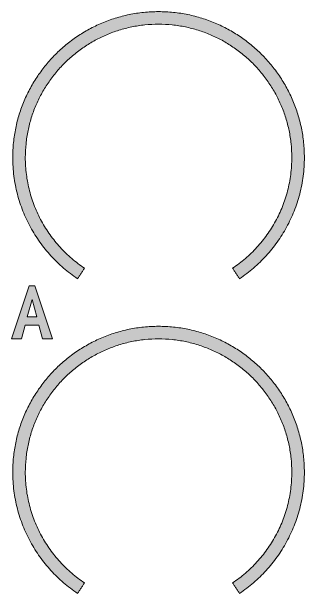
# Model space of a CAD drawing. Header units: inches. Extents: x 210 to 228, y 13 to 123.
# Drawn here: x 211.11 to 228.18, y 89.17 to 123.08 of the extents above; entities that cross this region are included whole.
import ezdxf

# ---------------------------------------------------------------- set-up
doc = ezdxf.new("R2010")
doc.units = ezdxf.units.IN
doc.header["$MEASUREMENT"] = 0
doc.layers.add('prints', color=7, linetype='Continuous')

# ---------------------------------------------------------------- blocks, each defined once
blk = doc.blocks.new('block 5')
at = {"layer": 'prints', "true_color": 0xffffff}
h = blk.add_hatch(color=7, dxfattribs=at)
h.dxf.hatch_style = 2
edge = h.paths.add_edge_path()
edge.add_spline(control_points=[(228.176, 96.238), (228.176, 96.531), (228.161, 96.82), (228.132, 97.106), (228.103, 97.391), (228.06, 97.673), (228.003, 97.949), (227.946, 98.225), (227.876, 98.497), (227.793, 98.763), (227.71, 99.029), (227.615, 99.289), (227.507, 99.543), (227.399, 99.798), (227.28, 100.045), (227.148, 100.286), (227.018, 100.527), (226.875, 100.761), (226.722, 100.987), (226.569, 101.213), (226.406, 101.432), (226.233, 101.642), (226.059, 101.852), (225.876, 102.053), (225.684, 102.245), (225.491, 102.438), (225.29, 102.621), (225.08, 102.794), (224.87, 102.968), (224.651, 103.131), (224.425, 103.284), (224.199, 103.437), (223.965, 103.579), (223.724, 103.71), (223.483, 103.841), (223.235, 103.961), (222.981, 104.069), (222.727, 104.176), (222.467, 104.272), (222.201, 104.355), (221.935, 104.438), (221.663, 104.508), (221.387, 104.565), (221.11, 104.621), (220.829, 104.665), (220.544, 104.694), (220.258, 104.723), (219.969, 104.738), (219.676, 104.738), (219.383, 104.738), (219.093, 104.723), (218.808, 104.694), (218.523, 104.665), (218.241, 104.621), (217.965, 104.565), (217.689, 104.508), (217.417, 104.438), (217.151, 104.355), (216.885, 104.272), (216.625, 104.176), (216.371, 104.069), (216.116, 103.961), (215.869, 103.841), (215.628, 103.71), (215.387, 103.579), (215.153, 103.437), (214.927, 103.284), (214.701, 103.131), (214.482, 102.968), (214.272, 102.794), (214.062, 102.621), (213.861, 102.438), (213.668, 102.245), (213.476, 102.053), (213.293, 101.852), (213.119, 101.642), (212.946, 101.432), (212.783, 101.213), (212.63, 100.987), (212.477, 100.761), (212.334, 100.527), (212.203, 100.286), (212.072, 100.045), (211.953, 99.798), (211.845, 99.543), (211.737, 99.289), (211.642, 99.029), (211.559, 98.763), (211.476, 98.497), (211.406, 98.225), (211.349, 97.949), (211.292, 97.673), (211.249, 97.391), (211.22, 97.106), (211.191, 96.82), (211.176, 96.531), (211.176, 96.238), (211.176, 96.054), (211.182, 95.872), (211.193, 95.691), (211.205, 95.51), (211.222, 95.33), (211.245, 95.153), (211.268, 94.975), (211.296, 94.799), (211.33, 94.625), (211.363, 94.451), (211.402, 94.278), (211.446, 94.108), (211.49, 93.938), (211.539, 93.77), (211.594, 93.604), (211.648, 93.438), (211.707, 93.274), (211.771, 93.113), (211.835, 92.952), (211.904, 92.793), (211.977, 92.637), (212.051, 92.48), (212.129, 92.327), (212.211, 92.176), (212.294, 92.025), (212.381, 91.877), (212.472, 91.731), (212.563, 91.586), (212.659, 91.444), (212.758, 91.305), (212.858, 91.165), (212.962, 91.029), (213.069, 90.897), (213.177, 90.764), (213.288, 90.634), (213.404, 90.508), (213.519, 90.382), (213.638, 90.26), (213.76, 90.141), (213.883, 90.022), (214.009, 89.907), (214.138, 89.795), (214.268, 89.684), (214.401, 89.576), (214.537, 89.473), (214.673, 89.369), (214.812, 89.269), (214.954, 89.174), (214.954, 89.174), (214.98, 89.212), (214.98, 89.212), (214.98, 89.212), (215.005, 89.25), (215.005, 89.25), (215.005, 89.25), (215.031, 89.288), (215.031, 89.288), (215.031, 89.288), (215.056, 89.326), (215.056, 89.326), (215.056, 89.326), (215.082, 89.364), (215.082, 89.364), (215.082, 89.364), (215.107, 89.402), (215.107, 89.402), (215.107, 89.402), (215.132, 89.44), (215.132, 89.44), (215.132, 89.44), (215.158, 89.478), (215.158, 89.478), (215.158, 89.478), (215.183, 89.517), (215.183, 89.517), (215.183, 89.517), (215.209, 89.555), (215.209, 89.555), (215.209, 89.555), (215.234, 89.593), (215.234, 89.593), (215.234, 89.593), (215.26, 89.631), (215.26, 89.631), (215.26, 89.631), (215.285, 89.669), (215.285, 89.669), (215.285, 89.669), (215.311, 89.707), (215.311, 89.707), (215.311, 89.707), (215.336, 89.745), (215.336, 89.745), (215.336, 89.745), (215.361, 89.783), (215.361, 89.783), (215.231, 89.87), (215.104, 89.961), (214.98, 90.056), (214.856, 90.15), (214.734, 90.249), (214.616, 90.351), (214.498, 90.452), (214.382, 90.558), (214.27, 90.666), (214.158, 90.775), (214.05, 90.887), (213.944, 91.002), (213.839, 91.117), (213.737, 91.236), (213.639, 91.357), (213.541, 91.478), (213.446, 91.603), (213.355, 91.73), (213.264, 91.857), (213.177, 91.987), (213.094, 92.12), (213.01, 92.252), (212.931, 92.388), (212.855, 92.526), (212.78, 92.664), (212.709, 92.804), (212.642, 92.947), (212.574, 93.09), (212.512, 93.235), (212.453, 93.382), (212.395, 93.53), (212.341, 93.679), (212.291, 93.831), (212.241, 93.983), (212.196, 94.136), (212.156, 94.292), (212.116, 94.447), (212.08, 94.605), (212.05, 94.764), (212.019, 94.923), (211.993, 95.084), (211.972, 95.246), (211.952, 95.409), (211.936, 95.573), (211.925, 95.738), (211.915, 95.903), (211.909, 96.07), (211.909, 96.238), (211.909, 96.506), (211.923, 96.77), (211.95, 97.031), (211.976, 97.292), (212.016, 97.549), (212.067, 97.801), (212.119, 98.054), (212.183, 98.302), (212.259, 98.545), (212.335, 98.788), (212.422, 99.026), (212.521, 99.258), (212.619, 99.49), (212.728, 99.717), (212.848, 99.937), (212.968, 100.157), (213.098, 100.371), (213.238, 100.577), (213.377, 100.784), (213.527, 100.983), (213.685, 101.175), (213.843, 101.367), (214.011, 101.551), (214.187, 101.727), (214.362, 101.903), (214.547, 102.07), (214.738, 102.229), (214.93, 102.387), (215.13, 102.536), (215.337, 102.676), (215.543, 102.816), (215.757, 102.946), (215.977, 103.066), (216.197, 103.185), (216.423, 103.295), (216.656, 103.393), (216.888, 103.491), (217.126, 103.579), (217.369, 103.655), (217.612, 103.73), (217.86, 103.794), (218.113, 103.846), (218.365, 103.898), (218.622, 103.938), (218.883, 103.964), (219.144, 103.991), (219.408, 104.004), (219.676, 104.004), (219.944, 104.004), (220.208, 103.991), (220.469, 103.964), (220.73, 103.938), (220.987, 103.898), (221.239, 103.846), (221.492, 103.794), (221.74, 103.73), (221.983, 103.655), (222.226, 103.579), (222.464, 103.491), (222.696, 103.393), (222.928, 103.295), (223.155, 103.185), (223.375, 103.066), (223.595, 102.946), (223.809, 102.816), (224.015, 102.676), (224.222, 102.536), (224.422, 102.387), (224.613, 102.229), (224.805, 102.07), (224.989, 101.903), (225.165, 101.727), (225.341, 101.551), (225.508, 101.367), (225.667, 101.175), (225.825, 100.983), (225.975, 100.784), (226.114, 100.577), (226.254, 100.371), (226.384, 100.157), (226.504, 99.937), (226.623, 99.717), (226.733, 99.49), (226.831, 99.258), (226.93, 99.026), (227.017, 98.788), (227.093, 98.545), (227.169, 98.302), (227.233, 98.054), (227.284, 97.801), (227.336, 97.549), (227.376, 97.292), (227.402, 97.031), (227.429, 96.77), (227.442, 96.506), (227.442, 96.238), (227.442, 96.07), (227.437, 95.903), (227.427, 95.738), (227.416, 95.573), (227.4, 95.409), (227.38, 95.246), (227.359, 95.084), (227.333, 94.923), (227.302, 94.764), (227.271, 94.605), (227.236, 94.447), (227.196, 94.292), (227.155, 94.136), (227.11, 93.983), (227.061, 93.831), (227.011, 93.679), (226.957, 93.53), (226.899, 93.382), (226.84, 93.235), (226.777, 93.09), (226.71, 92.947), (226.643, 92.804), (226.572, 92.664), (226.497, 92.526), (226.421, 92.388), (226.342, 92.252), (226.258, 92.12), (226.175, 91.987), (226.088, 91.857), (225.997, 91.73), (225.906, 91.603), (225.811, 91.478), (225.713, 91.357), (225.615, 91.236), (225.513, 91.117), (225.407, 91.002), (225.302, 90.887), (225.193, 90.775), (225.081, 90.666), (224.969, 90.558), (224.854, 90.452), (224.736, 90.351), (224.618, 90.249), (224.496, 90.15), (224.372, 90.056), (224.248, 89.961), (224.12, 89.87), (223.99, 89.783), (223.99, 89.783), (224.016, 89.745), (224.016, 89.745), (224.016, 89.745), (224.041, 89.707), (224.041, 89.707), (224.041, 89.707), (224.067, 89.669), (224.067, 89.669), (224.067, 89.669), (224.092, 89.631), (224.092, 89.631), (224.092, 89.631), (224.118, 89.593), (224.118, 89.593), (224.118, 89.593), (224.143, 89.555), (224.143, 89.555), (224.143, 89.555), (224.168, 89.517), (224.168, 89.517), (224.168, 89.517), (224.194, 89.478), (224.194, 89.478), (224.194, 89.478), (224.219, 89.44), (224.219, 89.44), (224.219, 89.44), (224.245, 89.402), (224.245, 89.402), (224.245, 89.402), (224.27, 89.364), (224.27, 89.364), (224.27, 89.364), (224.296, 89.326), (224.296, 89.326), (224.296, 89.326), (224.321, 89.288), (224.321, 89.288), (224.321, 89.288), (224.347, 89.25), (224.347, 89.25), (224.347, 89.25), (224.372, 89.212), (224.372, 89.212), (224.372, 89.212), (224.397, 89.174), (224.397, 89.174), (224.54, 89.269), (224.679, 89.369), (224.815, 89.473), (224.951, 89.576), (225.084, 89.684), (225.213, 89.795), (225.343, 89.907), (225.469, 90.022), (225.592, 90.141), (225.714, 90.26), (225.833, 90.382), (225.948, 90.508), (226.063, 90.634), (226.175, 90.764), (226.283, 90.897), (226.39, 91.029), (226.494, 91.165), (226.593, 91.305), (226.693, 91.444), (226.789, 91.586), (226.88, 91.731), (226.971, 91.877), (227.058, 92.025), (227.14, 92.176), (227.223, 92.327), (227.301, 92.48), (227.374, 92.637), (227.448, 92.793), (227.517, 92.952), (227.581, 93.113), (227.645, 93.274), (227.704, 93.438), (227.758, 93.604), (227.812, 93.77), (227.862, 93.938), (227.906, 94.108), (227.95, 94.278), (227.989, 94.451), (228.022, 94.625), (228.056, 94.799), (228.084, 94.975), (228.107, 95.153), (228.13, 95.33), (228.147, 95.51), (228.158, 95.691), (228.17, 95.872), (228.176, 96.054), (228.176, 96.238)], knot_values=[0, 0, 0, 0, 1, 1, 1, 2, 2, 2, 3, 3, 3, 4, 4, 4, 5, 5, 5, 6, 6, 6, 7, 7, 7, 8, 8, 8, 9, 9, 9, 10, 10, 10, 11, 11, 11, 12, 12, 12, 13, 13, 13, 14, 14, 14, 15, 15, 15, 16, 16, 16, 17, 17, 17, 18, 18, 18, 19, 19, 19, 20, 20, 20, 21, 21, 21, 22, 22, 22, 23, 23, 23, 24, 24, 24, 25, 25, 25, 26, 26, 26, 27, 27, 27, 28, 28, 28, 29, 29, 29, 30, 30, 30, 31, 31, 31, 32, 32, 32, 33, 33, 33, 34, 34, 34, 35, 35, 35, 36, 36, 36, 37, 37, 37, 38, 38, 38, 39, 39, 39, 40, 40, 40, 41, 41, 41, 42, 42, 42, 43, 43, 43, 44, 44, 44, 45, 45, 45, 46, 46, 46, 47, 47, 47, 48, 48, 48, 49, 49, 49, 50, 50, 50, 51, 51, 51, 52, 52, 52, 53, 53, 53, 54, 54, 54, 55, 55, 55, 56, 56, 56, 57, 57, 57, 58, 58, 58, 59, 59, 59, 60, 60, 60, 61, 61, 61, 62, 62, 62, 63, 63, 63, 64, 64, 64, 65, 65, 65, 66, 66, 66, 67, 67, 67, 68, 68, 68, 69, 69, 69, 70, 70, 70, 71, 71, 71, 72, 72, 72, 73, 73, 73, 74, 74, 74, 75, 75, 75, 76, 76, 76, 77, 77, 77, 78, 78, 78, 79, 79, 79, 80, 80, 80, 81, 81, 81, 82, 82, 82, 83, 83, 83, 84, 84, 84, 85, 85, 85, 86, 86, 86, 87, 87, 87, 88, 88, 88, 89, 89, 89, 90, 90, 90, 91, 91, 91, 92, 92, 92, 93, 93, 93, 94, 94, 94, 95, 95, 95, 96, 96, 96, 97, 97, 97, 98, 98, 98, 99, 99, 99, 100, 100, 100, 101, 101, 101, 102, 102, 102, 103, 103, 103, 104, 104, 104, 105, 105, 105, 106, 106, 106, 107, 107, 107, 108, 108, 108, 109, 109, 109, 110, 110, 110, 111, 111, 111, 112, 112, 112, 113, 113, 113, 114, 114, 114, 115, 115, 115, 116, 116, 116, 117, 117, 117, 118, 118, 118, 119, 119, 119, 120, 120, 120, 121, 121, 121, 122, 122, 122, 123, 123, 123, 124, 124, 124, 125, 125, 125, 126, 126, 126, 127, 127, 127, 128, 128, 128, 129, 129, 129, 130, 130, 130, 131, 131, 131, 132, 132, 132, 133, 133, 133, 134, 134, 134, 135, 135, 135, 136, 136, 136, 137, 137, 137, 138, 138, 138, 139, 139, 139, 140, 140, 140, 141, 141, 141, 142, 142, 142, 143, 143, 143, 144, 144, 144, 145, 145, 145, 146, 146, 146, 147, 147, 147, 148, 148, 148, 149, 149, 149, 150, 150, 150, 151, 151, 151, 152, 152, 152, 153, 153, 153, 154, 154, 154, 155, 155, 155, 156, 156, 156, 157, 157, 157, 158, 158, 158, 159, 159, 159, 160, 160, 160, 160], degree=3, periodic=1)
at = {"layer": 'prints', "lineweight": 0}
blk.add_open_spline([(228.176, 96.238), (228.176, 96.531), (228.161, 96.82), (228.132, 97.106), (228.103, 97.391), (228.06, 97.673), (228.003, 97.949), (227.946, 98.225), (227.876, 98.497), (227.793, 98.763), (227.71, 99.029), (227.615, 99.289), (227.507, 99.543), (227.399, 99.798), (227.28, 100.045), (227.148, 100.286), (227.018, 100.527), (226.875, 100.761), (226.722, 100.987), (226.569, 101.213), (226.406, 101.432), (226.233, 101.642), (226.059, 101.852), (225.876, 102.053), (225.684, 102.245), (225.491, 102.438), (225.29, 102.621), (225.08, 102.794), (224.87, 102.968), (224.651, 103.131), (224.425, 103.284), (224.199, 103.437), (223.965, 103.579), (223.724, 103.71), (223.483, 103.841), (223.235, 103.961), (222.981, 104.069), (222.727, 104.176), (222.467, 104.272), (222.201, 104.355), (221.935, 104.438), (221.663, 104.508), (221.387, 104.565), (221.11, 104.621), (220.829, 104.665), (220.544, 104.694), (220.258, 104.723), (219.969, 104.738), (219.676, 104.738), (219.383, 104.738), (219.093, 104.723), (218.808, 104.694), (218.523, 104.665), (218.241, 104.621), (217.965, 104.565), (217.689, 104.508), (217.417, 104.438), (217.151, 104.355), (216.885, 104.272), (216.625, 104.176), (216.371, 104.069), (216.116, 103.961), (215.869, 103.841), (215.628, 103.71), (215.387, 103.579), (215.153, 103.437), (214.927, 103.284), (214.701, 103.131), (214.482, 102.968), (214.272, 102.794), (214.062, 102.621), (213.861, 102.438), (213.668, 102.245), (213.476, 102.053), (213.293, 101.852), (213.119, 101.642), (212.946, 101.432), (212.783, 101.213), (212.63, 100.987), (212.477, 100.761), (212.334, 100.527), (212.203, 100.286), (212.072, 100.045), (211.953, 99.798), (211.845, 99.543), (211.737, 99.289), (211.642, 99.029), (211.559, 98.763), (211.476, 98.497), (211.406, 98.225), (211.349, 97.949), (211.292, 97.673), (211.249, 97.391), (211.22, 97.106), (211.191, 96.82), (211.176, 96.531), (211.176, 96.238), (211.176, 96.054), (211.182, 95.872), (211.193, 95.691), (211.205, 95.51), (211.222, 95.33), (211.245, 95.153), (211.268, 94.975), (211.296, 94.799), (211.33, 94.625), (211.363, 94.451), (211.402, 94.278), (211.446, 94.108), (211.49, 93.938), (211.539, 93.77), (211.594, 93.604), (211.648, 93.438), (211.707, 93.274), (211.771, 93.113), (211.835, 92.952), (211.904, 92.793), (211.977, 92.637), (212.051, 92.48), (212.129, 92.327), (212.211, 92.176), (212.294, 92.025), (212.381, 91.877), (212.472, 91.731), (212.563, 91.586), (212.659, 91.444), (212.758, 91.305), (212.858, 91.165), (212.962, 91.029), (213.069, 90.897), (213.177, 90.764), (213.288, 90.634), (213.404, 90.508), (213.519, 90.382), (213.638, 90.26), (213.76, 90.141), (213.883, 90.022), (214.009, 89.907), (214.138, 89.795), (214.268, 89.684), (214.401, 89.576), (214.537, 89.473), (214.673, 89.369), (214.812, 89.269), (214.954, 89.174), (214.954, 89.174), (214.98, 89.212), (214.98, 89.212), (214.98, 89.212), (215.005, 89.25), (215.005, 89.25), (215.005, 89.25), (215.031, 89.288), (215.031, 89.288), (215.031, 89.288), (215.056, 89.326), (215.056, 89.326), (215.056, 89.326), (215.082, 89.364), (215.082, 89.364), (215.082, 89.364), (215.107, 89.402), (215.107, 89.402), (215.107, 89.402), (215.132, 89.44), (215.132, 89.44), (215.132, 89.44), (215.158, 89.478), (215.158, 89.478), (215.158, 89.478), (215.183, 89.517), (215.183, 89.517), (215.183, 89.517), (215.209, 89.555), (215.209, 89.555), (215.209, 89.555), (215.234, 89.593), (215.234, 89.593), (215.234, 89.593), (215.26, 89.631), (215.26, 89.631), (215.26, 89.631), (215.285, 89.669), (215.285, 89.669), (215.285, 89.669), (215.311, 89.707), (215.311, 89.707), (215.311, 89.707), (215.336, 89.745), (215.336, 89.745), (215.336, 89.745), (215.361, 89.783), (215.361, 89.783), (215.231, 89.87), (215.104, 89.961), (214.98, 90.056), (214.856, 90.15), (214.734, 90.249), (214.616, 90.351), (214.498, 90.452), (214.382, 90.558), (214.27, 90.666), (214.158, 90.775), (214.05, 90.887), (213.944, 91.002), (213.839, 91.117), (213.737, 91.236), (213.639, 91.357), (213.541, 91.478), (213.446, 91.603), (213.355, 91.73), (213.264, 91.857), (213.177, 91.987), (213.094, 92.12), (213.01, 92.252), (212.931, 92.388), (212.855, 92.526), (212.78, 92.664), (212.709, 92.804), (212.642, 92.947), (212.574, 93.09), (212.512, 93.235), (212.453, 93.382), (212.395, 93.53), (212.341, 93.679), (212.291, 93.831), (212.241, 93.983), (212.196, 94.136), (212.156, 94.292), (212.116, 94.447), (212.08, 94.605), (212.05, 94.764), (212.019, 94.923), (211.993, 95.084), (211.972, 95.246), (211.952, 95.409), (211.936, 95.573), (211.925, 95.738), (211.915, 95.903), (211.909, 96.07), (211.909, 96.238), (211.909, 96.506), (211.923, 96.77), (211.95, 97.031), (211.976, 97.292), (212.016, 97.549), (212.067, 97.801), (212.119, 98.054), (212.183, 98.302), (212.259, 98.545), (212.335, 98.788), (212.422, 99.026), (212.521, 99.258), (212.619, 99.49), (212.728, 99.717), (212.848, 99.937), (212.968, 100.157), (213.098, 100.371), (213.238, 100.577), (213.377, 100.784), (213.527, 100.983), (213.685, 101.175), (213.843, 101.367), (214.011, 101.551), (214.187, 101.727), (214.362, 101.903), (214.547, 102.07), (214.738, 102.229), (214.93, 102.387), (215.13, 102.536), (215.337, 102.676), (215.543, 102.816), (215.757, 102.946), (215.977, 103.066), (216.197, 103.185), (216.423, 103.295), (216.656, 103.393), (216.888, 103.491), (217.126, 103.579), (217.369, 103.655), (217.612, 103.73), (217.86, 103.794), (218.113, 103.846), (218.365, 103.898), (218.622, 103.938), (218.883, 103.964), (219.144, 103.991), (219.408, 104.004), (219.676, 104.004), (219.944, 104.004), (220.208, 103.991), (220.469, 103.964), (220.73, 103.938), (220.987, 103.898), (221.239, 103.846), (221.492, 103.794), (221.74, 103.73), (221.983, 103.655), (222.226, 103.579), (222.464, 103.491), (222.696, 103.393), (222.928, 103.295), (223.155, 103.185), (223.375, 103.066), (223.595, 102.946), (223.809, 102.816), (224.015, 102.676), (224.222, 102.536), (224.422, 102.387), (224.613, 102.229), (224.805, 102.07), (224.989, 101.903), (225.165, 101.727), (225.341, 101.551), (225.508, 101.367), (225.667, 101.175), (225.825, 100.983), (225.975, 100.784), (226.114, 100.577), (226.254, 100.371), (226.384, 100.157), (226.504, 99.937), (226.623, 99.717), (226.733, 99.49), (226.831, 99.258), (226.93, 99.026), (227.017, 98.788), (227.093, 98.545), (227.169, 98.302), (227.233, 98.054), (227.284, 97.801), (227.336, 97.549), (227.376, 97.292), (227.402, 97.031), (227.429, 96.77), (227.442, 96.506), (227.442, 96.238), (227.442, 96.07), (227.437, 95.903), (227.427, 95.738), (227.416, 95.573), (227.4, 95.409), (227.38, 95.246), (227.359, 95.084), (227.333, 94.923), (227.302, 94.764), (227.271, 94.605), (227.236, 94.447), (227.196, 94.292), (227.155, 94.136), (227.11, 93.983), (227.061, 93.831), (227.011, 93.679), (226.957, 93.53), (226.899, 93.382), (226.84, 93.235), (226.777, 93.09), (226.71, 92.947), (226.643, 92.804), (226.572, 92.664), (226.497, 92.526), (226.421, 92.388), (226.342, 92.252), (226.258, 92.12), (226.175, 91.987), (226.088, 91.857), (225.997, 91.73), (225.906, 91.603), (225.811, 91.478), (225.713, 91.357), (225.615, 91.236), (225.513, 91.117), (225.407, 91.002), (225.302, 90.887), (225.193, 90.775), (225.081, 90.666), (224.969, 90.558), (224.854, 90.452), (224.736, 90.351), (224.618, 90.249), (224.496, 90.15), (224.372, 90.056), (224.248, 89.961), (224.12, 89.87), (223.99, 89.783), (223.99, 89.783), (224.016, 89.745), (224.016, 89.745), (224.016, 89.745), (224.041, 89.707), (224.041, 89.707), (224.041, 89.707), (224.067, 89.669), (224.067, 89.669), (224.067, 89.669), (224.092, 89.631), (224.092, 89.631), (224.092, 89.631), (224.118, 89.593), (224.118, 89.593), (224.118, 89.593), (224.143, 89.555), (224.143, 89.555), (224.143, 89.555), (224.168, 89.517), (224.168, 89.517), (224.168, 89.517), (224.194, 89.478), (224.194, 89.478), (224.194, 89.478), (224.219, 89.44), (224.219, 89.44), (224.219, 89.44), (224.245, 89.402), (224.245, 89.402), (224.245, 89.402), (224.27, 89.364), (224.27, 89.364), (224.27, 89.364), (224.296, 89.326), (224.296, 89.326), (224.296, 89.326), (224.321, 89.288), (224.321, 89.288), (224.321, 89.288), (224.347, 89.25), (224.347, 89.25), (224.347, 89.25), (224.372, 89.212), (224.372, 89.212), (224.372, 89.212), (224.397, 89.174), (224.397, 89.174), (224.54, 89.269), (224.679, 89.369), (224.815, 89.473), (224.951, 89.576), (225.084, 89.684), (225.213, 89.795), (225.343, 89.907), (225.469, 90.022), (225.592, 90.141), (225.714, 90.26), (225.833, 90.382), (225.948, 90.508), (226.063, 90.634), (226.175, 90.764), (226.283, 90.897), (226.39, 91.029), (226.494, 91.165), (226.593, 91.305), (226.693, 91.444), (226.789, 91.586), (226.88, 91.731), (226.971, 91.877), (227.058, 92.025), (227.14, 92.176), (227.223, 92.327), (227.301, 92.48), (227.374, 92.637), (227.448, 92.793), (227.517, 92.952), (227.581, 93.113), (227.645, 93.274), (227.704, 93.438), (227.758, 93.604), (227.812, 93.77), (227.862, 93.938), (227.906, 94.108), (227.95, 94.278), (227.989, 94.451), (228.022, 94.625), (228.056, 94.799), (228.084, 94.975), (228.107, 95.153), (228.13, 95.33), (228.147, 95.51), (228.158, 95.691), (228.17, 95.872), (228.176, 96.054), (228.176, 96.238)], degree=3, knots=[0, 0, 0, 0, 1, 1, 1, 2, 2, 2, 3, 3, 3, 4, 4, 4, 5, 5, 5, 6, 6, 6, 7, 7, 7, 8, 8, 8, 9, 9, 9, 10, 10, 10, 11, 11, 11, 12, 12, 12, 13, 13, 13, 14, 14, 14, 15, 15, 15, 16, 16, 16, 17, 17, 17, 18, 18, 18, 19, 19, 19, 20, 20, 20, 21, 21, 21, 22, 22, 22, 23, 23, 23, 24, 24, 24, 25, 25, 25, 26, 26, 26, 27, 27, 27, 28, 28, 28, 29, 29, 29, 30, 30, 30, 31, 31, 31, 32, 32, 32, 33, 33, 33, 34, 34, 34, 35, 35, 35, 36, 36, 36, 37, 37, 37, 38, 38, 38, 39, 39, 39, 40, 40, 40, 41, 41, 41, 42, 42, 42, 43, 43, 43, 44, 44, 44, 45, 45, 45, 46, 46, 46, 47, 47, 47, 48, 48, 48, 49, 49, 49, 50, 50, 50, 51, 51, 51, 52, 52, 52, 53, 53, 53, 54, 54, 54, 55, 55, 55, 56, 56, 56, 57, 57, 57, 58, 58, 58, 59, 59, 59, 60, 60, 60, 61, 61, 61, 62, 62, 62, 63, 63, 63, 64, 64, 64, 65, 65, 65, 66, 66, 66, 67, 67, 67, 68, 68, 68, 69, 69, 69, 70, 70, 70, 71, 71, 71, 72, 72, 72, 73, 73, 73, 74, 74, 74, 75, 75, 75, 76, 76, 76, 77, 77, 77, 78, 78, 78, 79, 79, 79, 80, 80, 80, 81, 81, 81, 82, 82, 82, 83, 83, 83, 84, 84, 84, 85, 85, 85, 86, 86, 86, 87, 87, 87, 88, 88, 88, 89, 89, 89, 90, 90, 90, 91, 91, 91, 92, 92, 92, 93, 93, 93, 94, 94, 94, 95, 95, 95, 96, 96, 96, 97, 97, 97, 98, 98, 98, 99, 99, 99, 100, 100, 100, 101, 101, 101, 102, 102, 102, 103, 103, 103, 104, 104, 104, 105, 105, 105, 106, 106, 106, 107, 107, 107, 108, 108, 108, 109, 109, 109, 110, 110, 110, 111, 111, 111, 112, 112, 112, 113, 113, 113, 114, 114, 114, 115, 115, 115, 116, 116, 116, 117, 117, 117, 118, 118, 118, 119, 119, 119, 120, 120, 120, 121, 121, 121, 122, 122, 122, 123, 123, 123, 124, 124, 124, 125, 125, 125, 126, 126, 126, 127, 127, 127, 128, 128, 128, 129, 129, 129, 130, 130, 130, 131, 131, 131, 132, 132, 132, 133, 133, 133, 134, 134, 134, 135, 135, 135, 136, 136, 136, 137, 137, 137, 138, 138, 138, 139, 139, 139, 140, 140, 140, 141, 141, 141, 142, 142, 142, 143, 143, 143, 144, 144, 144, 145, 145, 145, 146, 146, 146, 147, 147, 147, 148, 148, 148, 149, 149, 149, 150, 150, 150, 151, 151, 151, 152, 152, 152, 153, 153, 153, 154, 154, 154, 155, 155, 155, 156, 156, 156, 157, 157, 157, 158, 158, 158, 159, 159, 159, 160, 160, 160, 160], dxfattribs=at)
blk = doc.blocks.new('block 6')
at = {"layer": 'prints', "true_color": 0xffffff}
h = blk.add_hatch(color=7, dxfattribs=at)
h.dxf.hatch_style = 2
edge = h.paths.add_edge_path()
edge.add_spline(control_points=[(228.176, 114.578), (228.176, 114.871), (228.161, 115.16), (228.132, 115.446), (228.103, 115.731), (228.06, 116.012), (228.003, 116.289), (227.946, 116.565), (227.876, 116.837), (227.793, 117.103), (227.71, 117.369), (227.615, 117.629), (227.507, 117.883), (227.399, 118.137), (227.28, 118.385), (227.148, 118.626), (227.018, 118.867), (226.875, 119.101), (226.722, 119.327), (226.569, 119.553), (226.406, 119.771), (226.233, 119.981), (226.059, 120.191), (225.876, 120.393), (225.684, 120.585), (225.491, 120.778), (225.29, 120.961), (225.08, 121.134), (224.87, 121.308), (224.651, 121.471), (224.425, 121.624), (224.199, 121.777), (223.965, 121.919), (223.724, 122.05), (223.483, 122.181), (223.235, 122.301), (222.981, 122.409), (222.727, 122.516), (222.467, 122.612), (222.201, 122.695), (221.935, 122.778), (221.663, 122.848), (221.387, 122.905), (221.11, 122.961), (220.829, 123.005), (220.544, 123.034), (220.258, 123.063), (219.969, 123.078), (219.676, 123.078), (219.383, 123.078), (219.093, 123.063), (218.808, 123.034), (218.523, 123.005), (218.241, 122.961), (217.965, 122.905), (217.689, 122.848), (217.417, 122.778), (217.151, 122.695), (216.885, 122.612), (216.625, 122.516), (216.371, 122.409), (216.116, 122.301), (215.869, 122.181), (215.628, 122.05), (215.387, 121.919), (215.153, 121.777), (214.927, 121.624), (214.701, 121.471), (214.482, 121.308), (214.272, 121.134), (214.062, 120.961), (213.861, 120.778), (213.668, 120.585), (213.476, 120.393), (213.293, 120.191), (213.119, 119.981), (212.946, 119.771), (212.783, 119.553), (212.63, 119.327), (212.477, 119.101), (212.334, 118.867), (212.203, 118.626), (212.072, 118.385), (211.953, 118.137), (211.845, 117.883), (211.737, 117.629), (211.642, 117.369), (211.559, 117.103), (211.476, 116.837), (211.406, 116.565), (211.349, 116.289), (211.292, 116.012), (211.249, 115.731), (211.22, 115.446), (211.191, 115.16), (211.176, 114.871), (211.176, 114.578), (211.176, 114.394), (211.182, 114.212), (211.193, 114.031), (211.205, 113.85), (211.222, 113.67), (211.245, 113.493), (211.268, 113.315), (211.296, 113.139), (211.33, 112.965), (211.363, 112.791), (211.402, 112.618), (211.446, 112.448), (211.49, 112.278), (211.539, 112.11), (211.594, 111.944), (211.648, 111.778), (211.707, 111.614), (211.771, 111.453), (211.835, 111.292), (211.904, 111.133), (211.977, 110.976), (212.051, 110.82), (212.129, 110.666), (212.211, 110.515), (212.294, 110.365), (212.381, 110.216), (212.472, 110.071), (212.563, 109.926), (212.659, 109.784), (212.758, 109.644), (212.858, 109.505), (212.962, 109.369), (213.069, 109.236), (213.177, 109.104), (213.288, 108.974), (213.404, 108.848), (213.519, 108.722), (213.638, 108.599), (213.76, 108.481), (213.883, 108.362), (214.009, 108.246), (214.138, 108.135), (214.268, 108.024), (214.401, 107.916), (214.537, 107.812), (214.673, 107.709), (214.812, 107.609), (214.954, 107.514), (214.954, 107.514), (214.98, 107.552), (214.98, 107.552), (214.98, 107.552), (215.005, 107.59), (215.005, 107.59), (215.005, 107.59), (215.031, 107.628), (215.031, 107.628), (215.031, 107.628), (215.056, 107.666), (215.056, 107.666), (215.056, 107.666), (215.082, 107.704), (215.082, 107.704), (215.082, 107.704), (215.107, 107.742), (215.107, 107.742), (215.107, 107.742), (215.132, 107.78), (215.132, 107.78), (215.132, 107.78), (215.158, 107.818), (215.158, 107.818), (215.158, 107.818), (215.183, 107.856), (215.183, 107.856), (215.183, 107.856), (215.209, 107.894), (215.209, 107.894), (215.209, 107.894), (215.234, 107.932), (215.234, 107.932), (215.234, 107.932), (215.26, 107.971), (215.26, 107.971), (215.26, 107.971), (215.285, 108.009), (215.285, 108.009), (215.285, 108.009), (215.311, 108.047), (215.311, 108.047), (215.311, 108.047), (215.336, 108.085), (215.336, 108.085), (215.336, 108.085), (215.361, 108.123), (215.361, 108.123), (215.231, 108.21), (215.104, 108.301), (214.98, 108.396), (214.856, 108.49), (214.734, 108.589), (214.616, 108.69), (214.498, 108.792), (214.382, 108.898), (214.27, 109.006), (214.158, 109.115), (214.05, 109.227), (213.944, 109.342), (213.839, 109.457), (213.737, 109.575), (213.639, 109.697), (213.541, 109.818), (213.446, 109.942), (213.355, 110.07), (213.264, 110.197), (213.177, 110.327), (213.094, 110.46), (213.01, 110.592), (212.931, 110.728), (212.855, 110.866), (212.78, 111.004), (212.709, 111.144), (212.642, 111.287), (212.574, 111.43), (212.512, 111.575), (212.453, 111.722), (212.395, 111.87), (212.341, 112.019), (212.291, 112.171), (212.241, 112.323), (212.196, 112.476), (212.156, 112.632), (212.116, 112.787), (212.08, 112.945), (212.05, 113.104), (212.019, 113.263), (211.993, 113.424), (211.972, 113.586), (211.952, 113.749), (211.936, 113.913), (211.925, 114.078), (211.915, 114.243), (211.909, 114.41), (211.909, 114.578), (211.909, 114.846), (211.923, 115.11), (211.95, 115.371), (211.976, 115.632), (212.016, 115.889), (212.067, 116.141), (212.119, 116.394), (212.183, 116.642), (212.259, 116.885), (212.335, 117.128), (212.422, 117.366), (212.521, 117.598), (212.619, 117.83), (212.728, 118.057), (212.848, 118.277), (212.968, 118.497), (213.098, 118.71), (213.238, 118.917), (213.377, 119.124), (213.527, 119.323), (213.685, 119.515), (213.843, 119.707), (214.011, 119.891), (214.187, 120.067), (214.362, 120.243), (214.547, 120.41), (214.738, 120.569), (214.93, 120.727), (215.13, 120.876), (215.337, 121.016), (215.543, 121.156), (215.757, 121.286), (215.977, 121.405), (216.197, 121.525), (216.423, 121.634), (216.656, 121.733), (216.888, 121.831), (217.126, 121.919), (217.369, 121.994), (217.612, 122.07), (217.86, 122.134), (218.113, 122.186), (218.365, 122.238), (218.622, 122.277), (218.883, 122.304), (219.144, 122.331), (219.408, 122.344), (219.676, 122.344), (219.944, 122.344), (220.208, 122.331), (220.469, 122.304), (220.73, 122.277), (220.987, 122.238), (221.239, 122.186), (221.492, 122.134), (221.74, 122.07), (221.983, 121.994), (222.226, 121.919), (222.464, 121.831), (222.696, 121.733), (222.928, 121.634), (223.155, 121.525), (223.375, 121.405), (223.595, 121.286), (223.809, 121.156), (224.015, 121.016), (224.222, 120.876), (224.422, 120.727), (224.613, 120.569), (224.805, 120.41), (224.989, 120.243), (225.165, 120.067), (225.341, 119.891), (225.508, 119.707), (225.667, 119.515), (225.825, 119.323), (225.975, 119.124), (226.114, 118.917), (226.254, 118.71), (226.384, 118.497), (226.504, 118.277), (226.623, 118.057), (226.733, 117.83), (226.831, 117.598), (226.93, 117.366), (227.017, 117.128), (227.093, 116.885), (227.169, 116.642), (227.233, 116.394), (227.284, 116.141), (227.336, 115.889), (227.376, 115.632), (227.402, 115.371), (227.429, 115.11), (227.442, 114.846), (227.442, 114.578), (227.442, 114.41), (227.437, 114.243), (227.427, 114.078), (227.416, 113.913), (227.4, 113.749), (227.38, 113.586), (227.359, 113.424), (227.333, 113.263), (227.302, 113.104), (227.271, 112.945), (227.236, 112.787), (227.196, 112.632), (227.155, 112.476), (227.11, 112.323), (227.061, 112.171), (227.011, 112.019), (226.957, 111.87), (226.899, 111.722), (226.84, 111.575), (226.777, 111.43), (226.71, 111.287), (226.643, 111.144), (226.572, 111.004), (226.497, 110.866), (226.421, 110.728), (226.342, 110.592), (226.258, 110.46), (226.175, 110.327), (226.088, 110.197), (225.997, 110.07), (225.906, 109.942), (225.811, 109.818), (225.713, 109.697), (225.615, 109.575), (225.513, 109.457), (225.407, 109.342), (225.302, 109.227), (225.193, 109.115), (225.081, 109.006), (224.969, 108.898), (224.854, 108.792), (224.736, 108.69), (224.618, 108.589), (224.496, 108.49), (224.372, 108.396), (224.248, 108.301), (224.12, 108.21), (223.99, 108.123), (223.99, 108.123), (224.016, 108.085), (224.016, 108.085), (224.016, 108.085), (224.041, 108.047), (224.041, 108.047), (224.041, 108.047), (224.067, 108.009), (224.067, 108.009), (224.067, 108.009), (224.092, 107.97), (224.092, 107.97), (224.092, 107.97), (224.118, 107.932), (224.118, 107.932), (224.118, 107.932), (224.143, 107.894), (224.143, 107.894), (224.143, 107.894), (224.168, 107.856), (224.168, 107.856), (224.168, 107.856), (224.194, 107.818), (224.194, 107.818), (224.194, 107.818), (224.219, 107.78), (224.219, 107.78), (224.219, 107.78), (224.245, 107.742), (224.245, 107.742), (224.245, 107.742), (224.27, 107.704), (224.27, 107.704), (224.27, 107.704), (224.296, 107.666), (224.296, 107.666), (224.296, 107.666), (224.321, 107.628), (224.321, 107.628), (224.321, 107.628), (224.347, 107.59), (224.347, 107.59), (224.347, 107.59), (224.372, 107.552), (224.372, 107.552), (224.372, 107.552), (224.397, 107.514), (224.397, 107.514), (224.54, 107.609), (224.679, 107.709), (224.815, 107.812), (224.951, 107.916), (225.084, 108.024), (225.213, 108.135), (225.343, 108.246), (225.469, 108.362), (225.592, 108.481), (225.714, 108.599), (225.833, 108.722), (225.948, 108.848), (226.063, 108.974), (226.175, 109.104), (226.283, 109.236), (226.39, 109.369), (226.494, 109.505), (226.593, 109.644), (226.693, 109.784), (226.789, 109.926), (226.88, 110.071), (226.971, 110.216), (227.058, 110.365), (227.14, 110.515), (227.223, 110.666), (227.301, 110.82), (227.374, 110.976), (227.448, 111.133), (227.517, 111.292), (227.581, 111.453), (227.645, 111.614), (227.704, 111.778), (227.758, 111.944), (227.812, 112.11), (227.862, 112.278), (227.906, 112.448), (227.95, 112.618), (227.989, 112.791), (228.022, 112.965), (228.056, 113.139), (228.084, 113.315), (228.107, 113.493), (228.13, 113.67), (228.147, 113.85), (228.158, 114.031), (228.17, 114.212), (228.176, 114.394), (228.176, 114.578)], knot_values=[0, 0, 0, 0, 1, 1, 1, 2, 2, 2, 3, 3, 3, 4, 4, 4, 5, 5, 5, 6, 6, 6, 7, 7, 7, 8, 8, 8, 9, 9, 9, 10, 10, 10, 11, 11, 11, 12, 12, 12, 13, 13, 13, 14, 14, 14, 15, 15, 15, 16, 16, 16, 17, 17, 17, 18, 18, 18, 19, 19, 19, 20, 20, 20, 21, 21, 21, 22, 22, 22, 23, 23, 23, 24, 24, 24, 25, 25, 25, 26, 26, 26, 27, 27, 27, 28, 28, 28, 29, 29, 29, 30, 30, 30, 31, 31, 31, 32, 32, 32, 33, 33, 33, 34, 34, 34, 35, 35, 35, 36, 36, 36, 37, 37, 37, 38, 38, 38, 39, 39, 39, 40, 40, 40, 41, 41, 41, 42, 42, 42, 43, 43, 43, 44, 44, 44, 45, 45, 45, 46, 46, 46, 47, 47, 47, 48, 48, 48, 49, 49, 49, 50, 50, 50, 51, 51, 51, 52, 52, 52, 53, 53, 53, 54, 54, 54, 55, 55, 55, 56, 56, 56, 57, 57, 57, 58, 58, 58, 59, 59, 59, 60, 60, 60, 61, 61, 61, 62, 62, 62, 63, 63, 63, 64, 64, 64, 65, 65, 65, 66, 66, 66, 67, 67, 67, 68, 68, 68, 69, 69, 69, 70, 70, 70, 71, 71, 71, 72, 72, 72, 73, 73, 73, 74, 74, 74, 75, 75, 75, 76, 76, 76, 77, 77, 77, 78, 78, 78, 79, 79, 79, 80, 80, 80, 81, 81, 81, 82, 82, 82, 83, 83, 83, 84, 84, 84, 85, 85, 85, 86, 86, 86, 87, 87, 87, 88, 88, 88, 89, 89, 89, 90, 90, 90, 91, 91, 91, 92, 92, 92, 93, 93, 93, 94, 94, 94, 95, 95, 95, 96, 96, 96, 97, 97, 97, 98, 98, 98, 99, 99, 99, 100, 100, 100, 101, 101, 101, 102, 102, 102, 103, 103, 103, 104, 104, 104, 105, 105, 105, 106, 106, 106, 107, 107, 107, 108, 108, 108, 109, 109, 109, 110, 110, 110, 111, 111, 111, 112, 112, 112, 113, 113, 113, 114, 114, 114, 115, 115, 115, 116, 116, 116, 117, 117, 117, 118, 118, 118, 119, 119, 119, 120, 120, 120, 121, 121, 121, 122, 122, 122, 123, 123, 123, 124, 124, 124, 125, 125, 125, 126, 126, 126, 127, 127, 127, 128, 128, 128, 129, 129, 129, 130, 130, 130, 131, 131, 131, 132, 132, 132, 133, 133, 133, 134, 134, 134, 135, 135, 135, 136, 136, 136, 137, 137, 137, 138, 138, 138, 139, 139, 139, 140, 140, 140, 141, 141, 141, 142, 142, 142, 143, 143, 143, 144, 144, 144, 145, 145, 145, 146, 146, 146, 147, 147, 147, 148, 148, 148, 149, 149, 149, 150, 150, 150, 151, 151, 151, 152, 152, 152, 153, 153, 153, 154, 154, 154, 155, 155, 155, 156, 156, 156, 157, 157, 157, 158, 158, 158, 159, 159, 159, 160, 160, 160, 160], degree=3, periodic=1)
at = {"layer": 'prints', "lineweight": 0}
blk.add_open_spline([(228.176, 114.578), (228.176, 114.871), (228.161, 115.16), (228.132, 115.446), (228.103, 115.731), (228.06, 116.012), (228.003, 116.289), (227.946, 116.565), (227.876, 116.837), (227.793, 117.103), (227.71, 117.369), (227.615, 117.629), (227.507, 117.883), (227.399, 118.137), (227.28, 118.385), (227.148, 118.626), (227.018, 118.867), (226.875, 119.101), (226.722, 119.327), (226.569, 119.553), (226.406, 119.771), (226.233, 119.981), (226.059, 120.191), (225.876, 120.393), (225.684, 120.585), (225.491, 120.778), (225.29, 120.961), (225.08, 121.134), (224.87, 121.308), (224.651, 121.471), (224.425, 121.624), (224.199, 121.777), (223.965, 121.919), (223.724, 122.05), (223.483, 122.181), (223.235, 122.301), (222.981, 122.409), (222.727, 122.516), (222.467, 122.612), (222.201, 122.695), (221.935, 122.778), (221.663, 122.848), (221.387, 122.905), (221.11, 122.961), (220.829, 123.005), (220.544, 123.034), (220.258, 123.063), (219.969, 123.078), (219.676, 123.078), (219.383, 123.078), (219.093, 123.063), (218.808, 123.034), (218.523, 123.005), (218.241, 122.961), (217.965, 122.905), (217.689, 122.848), (217.417, 122.778), (217.151, 122.695), (216.885, 122.612), (216.625, 122.516), (216.371, 122.409), (216.116, 122.301), (215.869, 122.181), (215.628, 122.05), (215.387, 121.919), (215.153, 121.777), (214.927, 121.624), (214.701, 121.471), (214.482, 121.308), (214.272, 121.134), (214.062, 120.961), (213.861, 120.778), (213.668, 120.585), (213.476, 120.393), (213.293, 120.191), (213.119, 119.981), (212.946, 119.771), (212.783, 119.553), (212.63, 119.327), (212.477, 119.101), (212.334, 118.867), (212.203, 118.626), (212.072, 118.385), (211.953, 118.137), (211.845, 117.883), (211.737, 117.629), (211.642, 117.369), (211.559, 117.103), (211.476, 116.837), (211.406, 116.565), (211.349, 116.289), (211.292, 116.012), (211.249, 115.731), (211.22, 115.446), (211.191, 115.16), (211.176, 114.871), (211.176, 114.578), (211.176, 114.394), (211.182, 114.212), (211.193, 114.031), (211.205, 113.85), (211.222, 113.67), (211.245, 113.493), (211.268, 113.315), (211.296, 113.139), (211.33, 112.965), (211.363, 112.791), (211.402, 112.618), (211.446, 112.448), (211.49, 112.278), (211.539, 112.11), (211.594, 111.944), (211.648, 111.778), (211.707, 111.614), (211.771, 111.453), (211.835, 111.292), (211.904, 111.133), (211.977, 110.976), (212.051, 110.82), (212.129, 110.666), (212.211, 110.515), (212.294, 110.365), (212.381, 110.216), (212.472, 110.071), (212.563, 109.926), (212.659, 109.784), (212.758, 109.644), (212.858, 109.505), (212.962, 109.369), (213.069, 109.236), (213.177, 109.104), (213.288, 108.974), (213.404, 108.848), (213.519, 108.722), (213.638, 108.599), (213.76, 108.481), (213.883, 108.362), (214.009, 108.246), (214.138, 108.135), (214.268, 108.024), (214.401, 107.916), (214.537, 107.812), (214.673, 107.709), (214.812, 107.609), (214.954, 107.514), (214.954, 107.514), (214.98, 107.552), (214.98, 107.552), (214.98, 107.552), (215.005, 107.59), (215.005, 107.59), (215.005, 107.59), (215.031, 107.628), (215.031, 107.628), (215.031, 107.628), (215.056, 107.666), (215.056, 107.666), (215.056, 107.666), (215.082, 107.704), (215.082, 107.704), (215.082, 107.704), (215.107, 107.742), (215.107, 107.742), (215.107, 107.742), (215.132, 107.78), (215.132, 107.78), (215.132, 107.78), (215.158, 107.818), (215.158, 107.818), (215.158, 107.818), (215.183, 107.856), (215.183, 107.856), (215.183, 107.856), (215.209, 107.894), (215.209, 107.894), (215.209, 107.894), (215.234, 107.932), (215.234, 107.932), (215.234, 107.932), (215.26, 107.971), (215.26, 107.971), (215.26, 107.971), (215.285, 108.009), (215.285, 108.009), (215.285, 108.009), (215.311, 108.047), (215.311, 108.047), (215.311, 108.047), (215.336, 108.085), (215.336, 108.085), (215.336, 108.085), (215.361, 108.123), (215.361, 108.123), (215.231, 108.21), (215.104, 108.301), (214.98, 108.396), (214.856, 108.49), (214.734, 108.589), (214.616, 108.69), (214.498, 108.792), (214.382, 108.898), (214.27, 109.006), (214.158, 109.115), (214.05, 109.227), (213.944, 109.342), (213.839, 109.457), (213.737, 109.575), (213.639, 109.697), (213.541, 109.818), (213.446, 109.942), (213.355, 110.07), (213.264, 110.197), (213.177, 110.327), (213.094, 110.46), (213.01, 110.592), (212.931, 110.728), (212.855, 110.866), (212.78, 111.004), (212.709, 111.144), (212.642, 111.287), (212.574, 111.43), (212.512, 111.575), (212.453, 111.722), (212.395, 111.87), (212.341, 112.019), (212.291, 112.171), (212.241, 112.323), (212.196, 112.476), (212.156, 112.632), (212.116, 112.787), (212.08, 112.945), (212.05, 113.104), (212.019, 113.263), (211.993, 113.424), (211.972, 113.586), (211.952, 113.749), (211.936, 113.913), (211.925, 114.078), (211.915, 114.243), (211.909, 114.41), (211.909, 114.578), (211.909, 114.846), (211.923, 115.11), (211.95, 115.371), (211.976, 115.632), (212.016, 115.889), (212.067, 116.141), (212.119, 116.394), (212.183, 116.642), (212.259, 116.885), (212.335, 117.128), (212.422, 117.366), (212.521, 117.598), (212.619, 117.83), (212.728, 118.057), (212.848, 118.277), (212.968, 118.497), (213.098, 118.71), (213.238, 118.917), (213.377, 119.124), (213.527, 119.323), (213.685, 119.515), (213.843, 119.707), (214.011, 119.891), (214.187, 120.067), (214.362, 120.243), (214.547, 120.41), (214.738, 120.569), (214.93, 120.727), (215.13, 120.876), (215.337, 121.016), (215.543, 121.156), (215.757, 121.286), (215.977, 121.405), (216.197, 121.525), (216.423, 121.634), (216.656, 121.733), (216.888, 121.831), (217.126, 121.919), (217.369, 121.994), (217.612, 122.07), (217.86, 122.134), (218.113, 122.186), (218.365, 122.238), (218.622, 122.277), (218.883, 122.304), (219.144, 122.331), (219.408, 122.344), (219.676, 122.344), (219.944, 122.344), (220.208, 122.331), (220.469, 122.304), (220.73, 122.277), (220.987, 122.238), (221.239, 122.186), (221.492, 122.134), (221.74, 122.07), (221.983, 121.994), (222.226, 121.919), (222.464, 121.831), (222.696, 121.733), (222.928, 121.634), (223.155, 121.525), (223.375, 121.405), (223.595, 121.286), (223.809, 121.156), (224.015, 121.016), (224.222, 120.876), (224.422, 120.727), (224.613, 120.569), (224.805, 120.41), (224.989, 120.243), (225.165, 120.067), (225.341, 119.891), (225.508, 119.707), (225.667, 119.515), (225.825, 119.323), (225.975, 119.124), (226.114, 118.917), (226.254, 118.71), (226.384, 118.497), (226.504, 118.277), (226.623, 118.057), (226.733, 117.83), (226.831, 117.598), (226.93, 117.366), (227.017, 117.128), (227.093, 116.885), (227.169, 116.642), (227.233, 116.394), (227.284, 116.141), (227.336, 115.889), (227.376, 115.632), (227.402, 115.371), (227.429, 115.11), (227.442, 114.846), (227.442, 114.578), (227.442, 114.41), (227.437, 114.243), (227.427, 114.078), (227.416, 113.913), (227.4, 113.749), (227.38, 113.586), (227.359, 113.424), (227.333, 113.263), (227.302, 113.104), (227.271, 112.945), (227.236, 112.787), (227.196, 112.632), (227.155, 112.476), (227.11, 112.323), (227.061, 112.171), (227.011, 112.019), (226.957, 111.87), (226.899, 111.722), (226.84, 111.575), (226.777, 111.43), (226.71, 111.287), (226.643, 111.144), (226.572, 111.004), (226.497, 110.866), (226.421, 110.728), (226.342, 110.592), (226.258, 110.46), (226.175, 110.327), (226.088, 110.197), (225.997, 110.07), (225.906, 109.942), (225.811, 109.818), (225.713, 109.697), (225.615, 109.575), (225.513, 109.457), (225.407, 109.342), (225.302, 109.227), (225.193, 109.115), (225.081, 109.006), (224.969, 108.898), (224.854, 108.792), (224.736, 108.69), (224.618, 108.589), (224.496, 108.49), (224.372, 108.396), (224.248, 108.301), (224.12, 108.21), (223.99, 108.123), (223.99, 108.123), (224.016, 108.085), (224.016, 108.085), (224.016, 108.085), (224.041, 108.047), (224.041, 108.047), (224.041, 108.047), (224.067, 108.009), (224.067, 108.009), (224.067, 108.009), (224.092, 107.97), (224.092, 107.97), (224.092, 107.97), (224.118, 107.932), (224.118, 107.932), (224.118, 107.932), (224.143, 107.894), (224.143, 107.894), (224.143, 107.894), (224.168, 107.856), (224.168, 107.856), (224.168, 107.856), (224.194, 107.818), (224.194, 107.818), (224.194, 107.818), (224.219, 107.78), (224.219, 107.78), (224.219, 107.78), (224.245, 107.742), (224.245, 107.742), (224.245, 107.742), (224.27, 107.704), (224.27, 107.704), (224.27, 107.704), (224.296, 107.666), (224.296, 107.666), (224.296, 107.666), (224.321, 107.628), (224.321, 107.628), (224.321, 107.628), (224.347, 107.59), (224.347, 107.59), (224.347, 107.59), (224.372, 107.552), (224.372, 107.552), (224.372, 107.552), (224.397, 107.514), (224.397, 107.514), (224.54, 107.609), (224.679, 107.709), (224.815, 107.812), (224.951, 107.916), (225.084, 108.024), (225.213, 108.135), (225.343, 108.246), (225.469, 108.362), (225.592, 108.481), (225.714, 108.599), (225.833, 108.722), (225.948, 108.848), (226.063, 108.974), (226.175, 109.104), (226.283, 109.236), (226.39, 109.369), (226.494, 109.505), (226.593, 109.644), (226.693, 109.784), (226.789, 109.926), (226.88, 110.071), (226.971, 110.216), (227.058, 110.365), (227.14, 110.515), (227.223, 110.666), (227.301, 110.82), (227.374, 110.976), (227.448, 111.133), (227.517, 111.292), (227.581, 111.453), (227.645, 111.614), (227.704, 111.778), (227.758, 111.944), (227.812, 112.11), (227.862, 112.278), (227.906, 112.448), (227.95, 112.618), (227.989, 112.791), (228.022, 112.965), (228.056, 113.139), (228.084, 113.315), (228.107, 113.493), (228.13, 113.67), (228.147, 113.85), (228.158, 114.031), (228.17, 114.212), (228.176, 114.394), (228.176, 114.578)], degree=3, knots=[0, 0, 0, 0, 1, 1, 1, 2, 2, 2, 3, 3, 3, 4, 4, 4, 5, 5, 5, 6, 6, 6, 7, 7, 7, 8, 8, 8, 9, 9, 9, 10, 10, 10, 11, 11, 11, 12, 12, 12, 13, 13, 13, 14, 14, 14, 15, 15, 15, 16, 16, 16, 17, 17, 17, 18, 18, 18, 19, 19, 19, 20, 20, 20, 21, 21, 21, 22, 22, 22, 23, 23, 23, 24, 24, 24, 25, 25, 25, 26, 26, 26, 27, 27, 27, 28, 28, 28, 29, 29, 29, 30, 30, 30, 31, 31, 31, 32, 32, 32, 33, 33, 33, 34, 34, 34, 35, 35, 35, 36, 36, 36, 37, 37, 37, 38, 38, 38, 39, 39, 39, 40, 40, 40, 41, 41, 41, 42, 42, 42, 43, 43, 43, 44, 44, 44, 45, 45, 45, 46, 46, 46, 47, 47, 47, 48, 48, 48, 49, 49, 49, 50, 50, 50, 51, 51, 51, 52, 52, 52, 53, 53, 53, 54, 54, 54, 55, 55, 55, 56, 56, 56, 57, 57, 57, 58, 58, 58, 59, 59, 59, 60, 60, 60, 61, 61, 61, 62, 62, 62, 63, 63, 63, 64, 64, 64, 65, 65, 65, 66, 66, 66, 67, 67, 67, 68, 68, 68, 69, 69, 69, 70, 70, 70, 71, 71, 71, 72, 72, 72, 73, 73, 73, 74, 74, 74, 75, 75, 75, 76, 76, 76, 77, 77, 77, 78, 78, 78, 79, 79, 79, 80, 80, 80, 81, 81, 81, 82, 82, 82, 83, 83, 83, 84, 84, 84, 85, 85, 85, 86, 86, 86, 87, 87, 87, 88, 88, 88, 89, 89, 89, 90, 90, 90, 91, 91, 91, 92, 92, 92, 93, 93, 93, 94, 94, 94, 95, 95, 95, 96, 96, 96, 97, 97, 97, 98, 98, 98, 99, 99, 99, 100, 100, 100, 101, 101, 101, 102, 102, 102, 103, 103, 103, 104, 104, 104, 105, 105, 105, 106, 106, 106, 107, 107, 107, 108, 108, 108, 109, 109, 109, 110, 110, 110, 111, 111, 111, 112, 112, 112, 113, 113, 113, 114, 114, 114, 115, 115, 115, 116, 116, 116, 117, 117, 117, 118, 118, 118, 119, 119, 119, 120, 120, 120, 121, 121, 121, 122, 122, 122, 123, 123, 123, 124, 124, 124, 125, 125, 125, 126, 126, 126, 127, 127, 127, 128, 128, 128, 129, 129, 129, 130, 130, 130, 131, 131, 131, 132, 132, 132, 133, 133, 133, 134, 134, 134, 135, 135, 135, 136, 136, 136, 137, 137, 137, 138, 138, 138, 139, 139, 139, 140, 140, 140, 141, 141, 141, 142, 142, 142, 143, 143, 143, 144, 144, 144, 145, 145, 145, 146, 146, 146, 147, 147, 147, 148, 148, 148, 149, 149, 149, 150, 150, 150, 151, 151, 151, 152, 152, 152, 153, 153, 153, 154, 154, 154, 155, 155, 155, 156, 156, 156, 157, 157, 157, 158, 158, 158, 159, 159, 159, 160, 160, 160, 160], dxfattribs=at)
blk = doc.blocks.new('block 2')
at = {"layer": 'prints'}
for name in ['block 6', 'block 5']:
    blk.add_blockref(name, (0, 0), dxfattribs=at)
blk = doc.blocks.new('block 10')
at = {"layer": 'prints', "true_color": 0xffffff}
h = blk.add_hatch(color=7, dxfattribs=at)
h.dxf.hatch_style = 2
h.paths.add_polyline_path([(212.463, 107.088), (212.14, 107.088), (211.112, 104.011), (211.681, 104.011), (211.906, 104.807), (212.285, 104.807), (212.3, 104.807), (212.692, 104.807), (212.911, 104.011), (213.49, 104.011)])
h.paths.add_polyline_path([(212.301, 105.283), (212.287, 105.283), (212.015, 105.283), (212.305, 106.305), (212.587, 105.283)])
at = {"layer": 'prints', "lineweight": 0}
for points in [[(212.463, 107.088), (212.14, 107.088), (211.112, 104.011), (211.681, 104.011), (211.906, 104.807), (212.285, 104.807), (212.3, 104.807), (212.692, 104.807), (212.911, 104.011), (213.49, 104.011), (212.463, 107.088)], [(212.301, 105.283), (212.287, 105.283), (212.015, 105.283), (212.305, 106.305), (212.587, 105.283), (212.301, 105.283)]]:
    blk.add_lwpolyline(points, dxfattribs=at)

msp = doc.modelspace()

# ---------------------------------------------------------------- block references
at = {"layer": 'prints'}
for name in ['block 2', 'block 10']:
    msp.add_blockref(name, (0, 0), dxfattribs=at)

doc.saveas('drawing.dxf')
